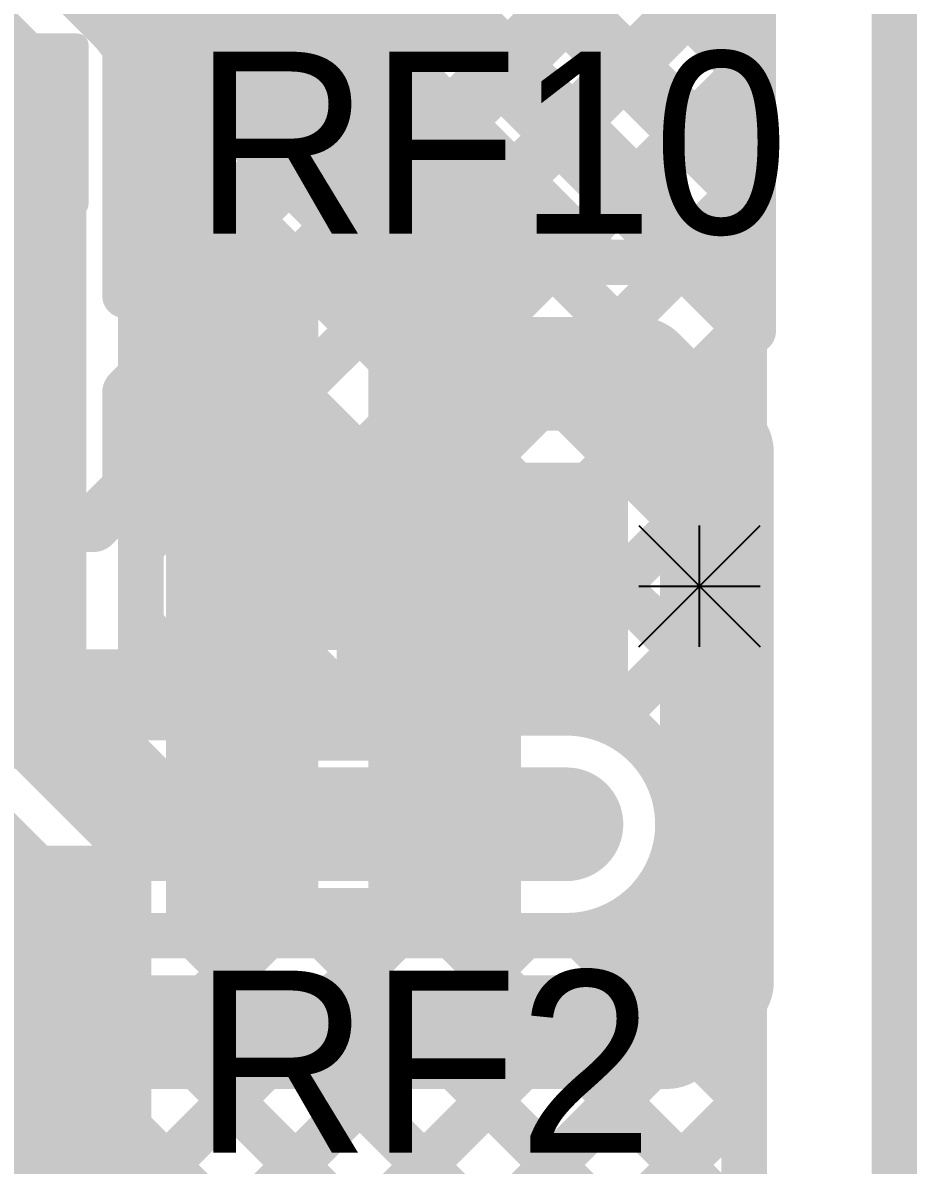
# Model space of a CAD drawing. Header units: millimetres. Extents: x 0.79 to 4.38, y 0.99 to 3.94.
# Drawn here: x 4.1545 to 4.351, y 1.2727 to 1.5238 of the extents above; entities that cross this region are included whole.
import ezdxf

# ---------------------------------------------------------------- set-up
doc = ezdxf.new("R2010")
doc.units = ezdxf.units.MM
doc.header["$MEASUREMENT"] = 0
for name, color, linetype in [('BottomLayer', 5, 'Continuous'), ('Mechanical2', 216, 'Continuous'), ('MultiLayer', 9, 'Continuous'), ('TopLayer', 1, 'Continuous'), ('TopOverlay', 2, 'Continuous'), ('TopPaste', 8, 'Continuous'), ('TopSolder', 216, 'Continuous'), ('ViaHoleLayer', 16, 'Continuous')]:
    doc.layers.add(name, color=color, linetype=linetype)

# ---------------------------------------------------------------- blocks, each defined once
blk = doc.blocks.new('C__0402_55')
at = {"layer": 'TopLayer'}
for points in [[(-0.0095, -0.0125), (-0.0095, 0.0125), (-0.0275, -0.0125), (-0.0275, 0.0125)], [(0.0275, -0.0125), (0.0275, 0.0125), (0.0095, -0.0125), (0.0095, 0.0125)]]:
    blk.add_solid(points, dxfattribs=at)
at = {"layer": 'TopOverlay', "const_width": 0.005}
for points in [[(-0.0325, 0.0175), (-0.0325, -0.0175)], [(-0.0085, 0.0175), (-0.0325, 0.0175)], [(0.0325, 0.0175), (0.0085, 0.0175)], [(0.0325, 0.0175), (0.0325, -0.0175)], [(-0.0085, -0.0175), (-0.0325, -0.0175)], [(0.0325, -0.0175), (0.0085, -0.0175)]]:
    blk.add_lwpolyline(points, dxfattribs=at)
at = {"layer": 'TopOverlay', "const_width": 0.0025}
for points in [[(-0.03375, 0.0175, 1), (-0.03125, 0.0175, 1)], [(-0.03375, 0.0175, 1), (-0.03125, 0.0175, 1)], [(-0.00975, 0.0175, 1), (-0.00725, 0.0175, 1)], [(0.00725, 0.0175, 1), (0.00975, 0.0175, 1)], [(0.03125, 0.0175, 1), (0.03375, 0.0175, 1)], [(0.03125, 0.0175, 1), (0.03375, 0.0175, 1)], [(-0.03375, -0.0175, 1), (-0.03125, -0.0175, 1)], [(-0.03375, -0.0175, 1), (-0.03125, -0.0175, 1)], [(-0.00975, -0.0175, 1), (-0.00725, -0.0175, 1)], [(0.00725, -0.0175, 1), (0.00975, -0.0175, 1)], [(0.03125, -0.0175, 1), (0.03375, -0.0175, 1)], [(0.03125, -0.0175, 1), (0.03375, -0.0175, 1)]]:
    blk.add_lwpolyline(points, format="xyb", close=True, dxfattribs=at)
at = {"layer": 'TopPaste'}
for points in [[(-0.0095, -0.0125), (-0.0095, 0.0125), (-0.0275, -0.0125), (-0.0275, 0.0125)], [(0.0275, -0.0125), (0.0275, 0.0125), (0.0095, -0.0125), (0.0095, 0.0125)]]:
    blk.add_solid(points, dxfattribs=at)
at = {"layer": 'TopSolder'}
for points in [[(-0.0055, -0.0165), (-0.0055, 0.0165), (-0.0315, -0.0165), (-0.0315, 0.0165)], [(0.0315, -0.0165), (0.0315, 0.0165), (0.0055, -0.0165), (0.0055, 0.0165)]]:
    blk.add_solid(points, dxfattribs=at)
blk = doc.blocks.new('R__0402_63')
at = {"layer": 'TopLayer'}
for points in [[(-0.0095, -0.0125), (-0.0095, 0.0125), (-0.0275, -0.0125), (-0.0275, 0.0125)], [(0.0275, -0.0125), (0.0275, 0.0125), (0.0095, -0.0125), (0.0095, 0.0125)]]:
    blk.add_solid(points, dxfattribs=at)
at = {"layer": 'TopOverlay', "const_width": 0.01}
for points in [[(-0.034, 0.019), (0.034, 0.019)], [(-0.034, -0.019), (-0.034, 0.019)], [(0.034, -0.019), (0.034, 0.019)], [(-0.034, -0.019), (0.034, -0.019)]]:
    blk.add_lwpolyline(points, dxfattribs=at)
at = {"layer": 'TopOverlay', "const_width": 0.005}
for points in [[(-0.0365, 0.019, 1), (-0.0315, 0.019, 1)], [(-0.0365, 0.019, 1), (-0.0315, 0.019, 1)], [(0.0315, 0.019, 1), (0.0365, 0.019, 1)], [(0.0315, 0.019, 1), (0.0365, 0.019, 1)], [(-0.0365, -0.019, 1), (-0.0315, -0.019, 1)], [(-0.0365, -0.019, 1), (-0.0315, -0.019, 1)], [(0.0315, -0.019, 1), (0.0365, -0.019, 1)], [(0.0315, -0.019, 1), (0.0365, -0.019, 1)]]:
    blk.add_lwpolyline(points, format="xyb", close=True, dxfattribs=at)
at = {"layer": 'TopPaste'}
for points in [[(-0.0095, -0.0125), (-0.0095, 0.0125), (-0.0275, -0.0125), (-0.0275, 0.0125)], [(0.0275, -0.0125), (0.0275, 0.0125), (0.0095, -0.0125), (0.0095, 0.0125)]]:
    blk.add_solid(points, dxfattribs=at)
at = {"layer": 'TopSolder'}
for points in [[(-0.0055, -0.0165), (-0.0055, 0.0165), (-0.0315, -0.0165), (-0.0315, 0.0165)], [(0.0315, -0.0165), (0.0315, 0.0165), (0.0055, -0.0165), (0.0055, 0.0165)]]:
    blk.add_solid(points, dxfattribs=at)
blk = doc.blocks.new('R__0402_64')
at = {"layer": 'TopLayer'}
for points in [[(-0.0095, -0.0125), (-0.0095, 0.0125), (-0.0275, -0.0125), (-0.0275, 0.0125)], [(0.0275, -0.0125), (0.0275, 0.0125), (0.0095, -0.0125), (0.0095, 0.0125)]]:
    blk.add_solid(points, dxfattribs=at)
at = {"layer": 'TopOverlay', "const_width": 0.01}
for points in [[(0.034, 0.019), (-0.034, 0.019)], [(-0.034, 0.019), (-0.034, -0.019)], [(0.034, 0.019), (0.034, -0.019)], [(0.034, -0.019), (-0.034, -0.019)]]:
    blk.add_lwpolyline(points, dxfattribs=at)
at = {"layer": 'TopOverlay', "const_width": 0.005}
for points in [[(-0.0365, 0.019, 1), (-0.0315, 0.019, 1)], [(-0.0365, 0.019, 1), (-0.0315, 0.019, 1)], [(0.0315, 0.019, 1), (0.0365, 0.019, 1)], [(0.0315, 0.019, 1), (0.0365, 0.019, 1)], [(-0.0365, -0.019, 1), (-0.0315, -0.019, 1)], [(-0.0365, -0.019, 1), (-0.0315, -0.019, 1)], [(0.0315, -0.019, 1), (0.0365, -0.019, 1)], [(0.0315, -0.019, 1), (0.0365, -0.019, 1)]]:
    blk.add_lwpolyline(points, format="xyb", close=True, dxfattribs=at)
at = {"layer": 'TopPaste'}
for points in [[(-0.0095, -0.0125), (-0.0095, 0.0125), (-0.0275, -0.0125), (-0.0275, 0.0125)], [(0.0275, -0.0125), (0.0275, 0.0125), (0.0095, -0.0125), (0.0095, 0.0125)]]:
    blk.add_solid(points, dxfattribs=at)
at = {"layer": 'TopSolder'}
for points in [[(-0.0055, -0.0165), (-0.0055, 0.0165), (-0.0315, -0.0165), (-0.0315, 0.0165)], [(0.0315, -0.0165), (0.0315, 0.0165), (0.0055, -0.0165), (0.0055, 0.0165)]]:
    blk.add_solid(points, dxfattribs=at)
blk = doc.blocks.new('R__0402_65')
at = {"layer": 'TopLayer'}
for points in [[(-0.0095, -0.0125), (-0.0095, 0.0125), (-0.0275, -0.0125), (-0.0275, 0.0125)], [(0.0275, -0.0125), (0.0275, 0.0125), (0.0095, -0.0125), (0.0095, 0.0125)]]:
    blk.add_solid(points, dxfattribs=at)
at = {"layer": 'TopOverlay', "const_width": 0.01}
for points in [[(0.034, 0.019), (-0.034, 0.019)], [(-0.034, 0.019), (-0.034, -0.019)], [(0.034, 0.019), (0.034, -0.019)], [(0.034, -0.019), (-0.034, -0.019)]]:
    blk.add_lwpolyline(points, dxfattribs=at)
at = {"layer": 'TopOverlay', "const_width": 0.005}
for points in [[(-0.0365, 0.019, 1), (-0.0315, 0.019, 1)], [(-0.0365, 0.019, 1), (-0.0315, 0.019, 1)], [(0.0315, 0.019, 1), (0.0365, 0.019, 1)], [(0.0315, 0.019, 1), (0.0365, 0.019, 1)], [(-0.0365, -0.019, 1), (-0.0315, -0.019, 1)], [(-0.0365, -0.019, 1), (-0.0315, -0.019, 1)], [(0.0315, -0.019, 1), (0.0365, -0.019, 1)], [(0.0315, -0.019, 1), (0.0365, -0.019, 1)]]:
    blk.add_lwpolyline(points, format="xyb", close=True, dxfattribs=at)
at = {"layer": 'TopPaste'}
for points in [[(-0.0095, -0.0125), (-0.0095, 0.0125), (-0.0275, -0.0125), (-0.0275, 0.0125)], [(0.0275, -0.0125), (0.0275, 0.0125), (0.0095, -0.0125), (0.0095, 0.0125)]]:
    blk.add_solid(points, dxfattribs=at)
at = {"layer": 'TopSolder'}
for points in [[(-0.0055, -0.0165), (-0.0055, 0.0165), (-0.0315, -0.0165), (-0.0315, 0.0165)], [(0.0315, -0.0165), (0.0315, 0.0165), (0.0055, -0.0165), (0.0055, 0.0165)]]:
    blk.add_solid(points, dxfattribs=at)
blk = doc.blocks.new('TPS563201DDCR_98')
at = {"layer": 'TopLayer'}
for points in [[(-0.07323, 0.0252), (-0.02913, 0.0252), (-0.07323, 0.04961), (-0.02913, 0.04961)], [(0.02913, 0.0252), (0.07323, 0.0252), (0.02913, 0.04961), (0.07323, 0.04961)], [(-0.07323, -0.0122), (-0.02913, -0.0122), (-0.07323, 0.0122), (-0.02913, 0.0122)], [(0.02913, -0.0122), (0.07323, -0.0122), (0.02913, 0.0122), (0.07323, 0.0122)], [(-0.07323, -0.04961), (-0.02913, -0.04961), (-0.07323, -0.0252), (-0.02913, -0.0252)], [(0.02913, -0.04961), (0.07323, -0.04961), (0.02913, -0.0252), (0.07323, -0.0252)]]:
    blk.add_solid(points, dxfattribs=at)
at = {"layer": 'TopOverlay'}
for points, const_width in [([(-0.05434, 0.065, 1), (-0.06566, 0.065, 1)], 0.01), ([(-0.06816, 0.065, 1), (-0.06316, 0.065, 1)], 0.005), ([(-0.05684, 0.065, 1), (-0.05184, 0.065, 1)], 0.005), ([(-0.0325, 0.06, 1), (-0.0275, 0.06, 1)], 0.005), ([(0.0315, 0.06, 1), (0.0365, 0.06, 1)], 0.005), ([(-0.0325, -0.06, 1), (-0.0275, -0.06, 1)], 0.005), ([(0.0285, -0.06, 1), (0.0335, -0.06, 1)], 0.005)]:
    blk.add_lwpolyline(points, format="xyb", close=True, dxfattribs=dict(at, const_width=const_width))
at = {"layer": 'TopOverlay', "const_width": 0.01}
for points in [[(-0.03, 0.06), (0.034, 0.06)], [(-0.03, -0.06), (0.031, -0.06)]]:
    blk.add_lwpolyline(points, dxfattribs=at)
at = {"layer": 'TopPaste'}
for points in [[(-0.07323, 0.0252), (-0.02913, 0.0252), (-0.07323, 0.04961), (-0.02913, 0.04961)], [(0.02913, 0.0252), (0.07323, 0.0252), (0.02913, 0.04961), (0.07323, 0.04961)], [(-0.07323, -0.0122), (-0.02913, -0.0122), (-0.07323, 0.0122), (-0.02913, 0.0122)], [(0.02913, -0.0122), (0.07323, -0.0122), (0.02913, 0.0122), (0.07323, 0.0122)], [(-0.07323, -0.04961), (-0.02913, -0.04961), (-0.07323, -0.0252), (-0.02913, -0.0252)], [(0.02913, -0.04961), (0.07323, -0.04961), (0.02913, -0.0252), (0.07323, -0.0252)]]:
    blk.add_solid(points, dxfattribs=at)
at = {"layer": 'TopSolder'}
for points in [[(-0.07723, 0.0212), (-0.02513, 0.0212), (-0.07723, 0.05361), (-0.02513, 0.05361)], [(0.02513, 0.0212), (0.07723, 0.0212), (0.02513, 0.05361), (0.07723, 0.05361)], [(-0.07723, -0.0162), (-0.02513, -0.0162), (-0.07723, 0.0162), (-0.02513, 0.0162)], [(0.02513, -0.0162), (0.07723, -0.0162), (0.02513, 0.0162), (0.07723, 0.0162)], [(-0.07723, -0.05361), (-0.02513, -0.05361), (-0.07723, -0.0212), (-0.02513, -0.0212)], [(0.02513, -0.05361), (0.07723, -0.05361), (0.02513, -0.0212), (0.07723, -0.0212)]]:
    blk.add_solid(points, dxfattribs=at)

msp = doc.modelspace()

# ---------------------------------------------------------------- linework, layer by layer
at = {"layer": 'BottomLayer'}
for points, const_width in [([(3.82671, 1.88671), (4.313, 1.40042)], 0.01), ([(3.85499, 1.88671), (4.313, 1.42871)], 0.01), ([(3.88328, 1.88671), (4.313, 1.45699)], 0.01), ([(3.91156, 1.88671), (4.313, 1.48528)], 0.01), ([(4.313, 1.19305), (4.313, 1.84046)], 0.01), ([(4.18794, 1.51875), (4.18794, 1.68256)], 0.025), ([(4.18044, 1.49343), (4.313, 1.62599)], 0.01), ([(4.18044, 1.46515), (4.313, 1.59771)], 0.01), ([(4.17691, 1.51818), (4.24888, 1.59015)], 0.01), ([(4.23526, 1.5913), (4.313, 1.51356)], 0.01), ([(4.1377, 1.569), (4.18794, 1.51875)], 0.025), ([(4.18044, 1.43687), (4.313, 1.56942)], 0.01), ([(4.14179, 1.5543), (4.17324, 1.52285)], 0.01), ([(4.12444, 1.537), (4.15594, 1.5055)], 0.025), ([(4.18044, 1.40858), (4.313, 1.54114)], 0.01), ([(4.18794, 1.4295), (4.18794, 1.51875)], 0.025), ([(4.15594, 1.3745), (4.15594, 1.5055)], 0.025), ([(4.18262, 1.38247), (4.313, 1.51285)], 0.01), ([(4.18044, 1.38465), (4.18044, 1.5055)], 0.01), ([(4.18044, 1.5047), (4.313, 1.37214)], 0.01), ([(4.20061, 1.37218), (4.313, 1.48457)], 0.01), ([(4.18044, 1.47641), (4.313, 1.34385)], 0.01), ([(4.03006, 1.45709), (4.26923, 1.21792)], 0.01), ([(4.22889, 1.37218), (4.313, 1.45629)], 0.01), ([(4.18044, 1.44813), (4.25639, 1.37218)], 0.01), ([(4.18794, 1.4295), (4.21894, 1.3985)], 0.025), ([(4.03006, 1.4288), (4.23645, 1.22241)], 0.01), ([(4.25718, 1.37218), (4.313, 1.428)], 0.01), ([(4.18044, 1.41984), (4.22811, 1.37218)], 0.01), ([(4.21894, 1.3985), (4.27394, 1.3985)], 0.025), ([(4.03006, 1.40052), (4.21141, 1.21917)], 0.01), ([(4.28352, 1.37023), (4.313, 1.39972)], 0.01), ([(4.18044, 1.39156), (4.19982, 1.37218)], 0.01), ([(4.18044, 1.38465), (4.19291, 1.37218)], 0.01), ([(4.15594, 1.3745), (4.18276, 1.34768)], 0.025), ([(4.19291, 1.37218), (4.27394, 1.37218)], 0.01), ([(4.29714, 1.35557), (4.313, 1.37143)], 0.01), ([(4.13864, 1.35715), (4.16541, 1.33038)], 0.01), ([(4.18276, 1.34768), (4.27394, 1.34768)], 0.025), ([(4.16105, 1.1912), (4.313, 1.34315)], 0.01), ([(3.85443, 1.026), (4.16211, 1.33368)], 0.01), ([(4.29439, 1.33418), (4.313, 1.31557)], 0.01), ([(3.88271, 1.026), (4.18005, 1.32333)], 0.01), ([(4.27692, 1.32336), (4.313, 1.28729)], 0.01), ([(3.911, 1.026), (4.20818, 1.32318)], 0.01), ([(3.93928, 1.026), (4.23646, 1.32318)], 0.01), ([(3.96757, 1.026), (4.26475, 1.32318)], 0.01), ([(4.18276, 1.32318), (4.27394, 1.32318)], 0.01), ([(4.19225, 1.32318), (4.313, 1.20243)], 0.01), ([(4.22054, 1.32318), (4.313, 1.23072)], 0.01), ([(4.24882, 1.32318), (4.313, 1.259)], 0.01), ([(4.2189, 1.22076), (4.313, 1.31486)], 0.01), ([(4.24836, 1.22194), (4.313, 1.28658)], 0.01)]:
    msp.add_lwpolyline(points, dxfattribs=dict(at, const_width=const_width))
for points, const_width in [([(4.18169, 1.51875, 1), (4.19419, 1.51875, 1)], 0.0125), ([(4.18169, 1.51875, 1), (4.19419, 1.51875, 1)], 0.0125), ([(4.18169, 1.51875, 1), (4.19419, 1.51875, 1)], 0.0125), ([(4.17074, 1.52285, 1), (4.17574, 1.52285, 1)], 0.005), ([(4.17074, 1.52285, 1), (4.17574, 1.52285, 1)], 0.005), ([(4.17077, 1.52282, 1), (4.17577, 1.52282, 1)], 0.005), ([(4.17441, 1.51818, 1), (4.17941, 1.51818, 1)], 0.005), ([(4.14969, 1.5055, 1), (4.16219, 1.5055, 1)], 0.0125), ([(4.14969, 1.5055, 1), (4.16219, 1.5055, 1)], 0.0125), ([(4.3105, 1.51356, 1), (4.3155, 1.51356, 1)], 0.005), ([(4.3105, 1.51285, 1), (4.3155, 1.51285, 1)], 0.005), ([(4.17794, 1.5055, 1), (4.18294, 1.5055, 1)], 0.005), ([(4.17794, 1.5055, 1), (4.18294, 1.5055, 1)], 0.005), ([(4.17794, 1.5055, 1), (4.18294, 1.5055, 1)], 0.005), ([(4.17794, 1.5047, 1), (4.18294, 1.5047, 1)], 0.005), ([(4.17794, 1.49343, 1), (4.18294, 1.49343, 1)], 0.005), ([(4.3105, 1.48528, 1), (4.3155, 1.48528, 1)], 0.005), ([(4.3105, 1.48457, 1), (4.3155, 1.48457, 1)], 0.005), ([(4.17794, 1.47641, 1), (4.18294, 1.47641, 1)], 0.005), ([(4.17794, 1.46515, 1), (4.18294, 1.46515, 1)], 0.005), ([(4.3105, 1.45699, 1), (4.3155, 1.45699, 1)], 0.005), ([(4.3105, 1.45629, 1), (4.3155, 1.45629, 1)], 0.005), ([(4.17794, 1.44813, 1), (4.18294, 1.44813, 1)], 0.005), ([(4.18169, 1.4295, 1), (4.19419, 1.4295, 1)], 0.0125), ([(4.18169, 1.4295, 1), (4.19419, 1.4295, 1)], 0.0125), ([(4.17794, 1.43687, 1), (4.18294, 1.43687, 1)], 0.005), ([(4.3105, 1.42871, 1), (4.3155, 1.42871, 1)], 0.005), ([(4.3105, 1.428, 1), (4.3155, 1.428, 1)], 0.005), ([(4.17794, 1.41984, 1), (4.18294, 1.41984, 1)], 0.005), ([(4.17794, 1.40858, 1), (4.18294, 1.40858, 1)], 0.005), ([(4.21269, 1.3985, 1), (4.22519, 1.3985, 1)], 0.0125), ([(4.21269, 1.3985, 1), (4.22519, 1.3985, 1)], 0.0125), ([(4.26769, 1.3985, 1), (4.28019, 1.3985, 1)], 0.0125), ([(4.26804, 1.3985, 1), (4.27985, 1.3985, 1)], 0.01181), ([(4.3105, 1.40042, 1), (4.3155, 1.40042, 1)], 0.005), ([(4.3105, 1.39972, 1), (4.3155, 1.39972, 1)], 0.005), ([(4.17794, 1.39156, 1), (4.18294, 1.39156, 1)], 0.005), ([(4.17794, 1.38465, 1), (4.18294, 1.38465, 1)], 0.005), ([(4.17794, 1.38465, 1), (4.18294, 1.38465, 1)], 0.005), ([(4.14969, 1.3745, 1), (4.16219, 1.3745, 1)], 0.0125), ([(4.14969, 1.3745, 1), (4.16219, 1.3745, 1)], 0.0125), ([(4.18012, 1.38247, 1), (4.18512, 1.38247, 1)], 0.005), ([(4.19041, 1.37218, 1), (4.19541, 1.37218, 1)], 0.005), ([(4.19041, 1.37218, 1), (4.19541, 1.37218, 1)], 0.005), ([(4.19732, 1.37218, 1), (4.20232, 1.37218, 1)], 0.005), ([(4.19811, 1.37218, 1), (4.20311, 1.37218, 1)], 0.005), ([(4.22561, 1.37218, 1), (4.23061, 1.37218, 1)], 0.005), ([(4.2264, 1.37218, 1), (4.2314, 1.37218, 1)], 0.005), ([(4.25389, 1.37218, 1), (4.25889, 1.37218, 1)], 0.005), ([(4.25468, 1.37218, 1), (4.25968, 1.37218, 1)], 0.005), ([(4.27144, 1.37218, 1), (4.27644, 1.37218, 1)], 0.005), ([(4.27144, 1.37218, 1), (4.27644, 1.37218, 1)], 0.005), ([(4.3105, 1.37214, 1), (4.3155, 1.37214, 1)], 0.005), ([(4.3105, 1.37143, 1), (4.3155, 1.37143, 1)], 0.005), ([(4.28102, 1.37023, 1), (4.28602, 1.37023, 1)], 0.005), ([(4.17651, 1.34768, 1), (4.18901, 1.34768, 1)], 0.0125), ([(4.17651, 1.34768, 1), (4.18901, 1.34768, 1)], 0.0125), ([(4.26769, 1.34768, 1), (4.28019, 1.34768, 1)], 0.0125), ([(4.26804, 1.34768, 1), (4.27985, 1.34768, 1)], 0.01181), ([(4.29464, 1.35557, 1), (4.29964, 1.35557, 1)], 0.005), ([(4.29594, 1.34768, 1), (4.30094, 1.34768, 1)], 0.005), ([(4.29594, 1.34768, 1), (4.30094, 1.34768, 1)], 0.005), ([(4.3105, 1.34385, 1), (4.3155, 1.34385, 1)], 0.005), ([(4.3105, 1.34315, 1), (4.3155, 1.34315, 1)], 0.005), ([(4.15961, 1.33368, 1), (4.16461, 1.33368, 1)], 0.005), ([(4.29189, 1.33418, 1), (4.29689, 1.33418, 1)], 0.005), ([(4.16291, 1.33038, 1), (4.16791, 1.33038, 1)], 0.005), ([(4.16291, 1.33038, 1), (4.16791, 1.33038, 1)], 0.005), ([(4.16294, 1.33036, 1), (4.16794, 1.33036, 1)], 0.005), ([(4.17755, 1.32333, 1), (4.18255, 1.32333, 1)], 0.005), ([(4.27442, 1.32336, 1), (4.27942, 1.32336, 1)], 0.005), ([(4.18026, 1.32318, 1), (4.18526, 1.32318, 1)], 0.005), ([(4.18026, 1.32318, 1), (4.18526, 1.32318, 1)], 0.005), ([(4.18026, 1.32318, 1), (4.18526, 1.32318, 1)], 0.005), ([(4.18975, 1.32318, 1), (4.19475, 1.32318, 1)], 0.005), ([(4.20568, 1.32318, 1), (4.21068, 1.32318, 1)], 0.005), ([(4.21804, 1.32318, 1), (4.22304, 1.32318, 1)], 0.005), ([(4.23396, 1.32318, 1), (4.23896, 1.32318, 1)], 0.005), ([(4.24632, 1.32318, 1), (4.25132, 1.32318, 1)], 0.005), ([(4.26225, 1.32318, 1), (4.26725, 1.32318, 1)], 0.005), ([(4.27144, 1.32318, 1), (4.27644, 1.32318, 1)], 0.005), ([(4.27144, 1.32318, 1), (4.27644, 1.32318, 1)], 0.005), ([(4.3105, 1.31557, 1), (4.3155, 1.31557, 1)], 0.005), ([(4.3105, 1.31486, 1), (4.3155, 1.31486, 1)], 0.005), ([(4.3105, 1.28729, 1), (4.3155, 1.28729, 1)], 0.005), ([(4.3105, 1.28658, 1), (4.3155, 1.28658, 1)], 0.005)]:
    msp.add_lwpolyline(points, format="xyb", close=True, dxfattribs=dict(at, const_width=const_width))
at = {"layer": 'BottomLayer', "const_width": 0.01}
for points in [[(4.17324, 1.52285, -0.199267), (4.18044, 1.5055)], [(4.17327, 1.52282, -0.198912), (4.18044, 1.5055)], [(4.27394, 1.37218, -0.414214), (4.29844, 1.34768)], [(4.29844, 1.34768, -0.414214), (4.27394, 1.32318)], [(4.18276, 1.32318, -0.199267), (4.16541, 1.33038)], [(4.18276, 1.32318, -0.198912), (4.16544, 1.33036)]]:
    msp.add_lwpolyline(points, format="xyb", dxfattribs=at)
at = {"layer": 'Mechanical2', "const_width": 0.01}
msp.add_lwpolyline([(4.346, 0.998), (4.346, 3.754)], dxfattribs=at)
at = {"layer": 'MultiLayer', "const_width": 0.01181}
for points in [[(4.26804, 1.3985, 1), (4.27985, 1.3985, 1)], [(4.26804, 1.34768, 1), (4.27985, 1.34768, 1)]]:
    msp.add_lwpolyline(points, format="xyb", close=True, dxfattribs=at)
at = {"layer": 'TopLayer'}
for points, const_width in [([(4.315, 1.45615), (4.315, 1.995)], 0.01), ([(3.93056, 1.797), (4.25638, 1.47118)], 0.01), ([(3.95602, 1.797), (4.28184, 1.47118)], 0.01), ([(3.98148, 1.797), (4.315, 1.46348)], 0.01), ([(4.00693, 1.797), (4.315, 1.48893)], 0.01), ([(4.17694, 1.47863), (4.315, 1.61669)], 0.01), ([(4.17694, 1.50408), (4.26872, 1.59586)], 0.01), ([(4.19495, 1.47118), (4.315, 1.59123)], 0.01), ([(4.23877, 1.59062), (4.315, 1.51439)], 0.01), ([(4.22041, 1.47118), (4.315, 1.56577)], 0.01), ([(4.24586, 1.47118), (4.315, 1.54032)], 0.01), ([(4.17111, 1.531), (4.17694, 1.52517)], 0.01), ([(4.17694, 1.46392), (4.17694, 1.531)], 0.01), ([(4.17694, 1.52517), (4.23093, 1.47118)], 0.01), ([(4.27132, 1.47118), (4.315, 1.51486)], 0.01), ([(4.17694, 1.49971), (4.20547, 1.47118)], 0.01), ([(4.29599, 1.47039), (4.315, 1.48941)], 0.01), ([(4.17694, 1.47425), (4.18545, 1.46575)], 0.01), ([(4.18545, 1.47118), (4.22245, 1.47118)], 0.01), ([(4.18545, 1.46468), (4.18545, 1.47118)], 0.01), ([(4.22245, 1.47118), (4.22745, 1.47118)], 0.01), ([(4.22245, 1.47118), (4.22745, 1.47118)], 0.01), ([(4.22745, 1.47118), (4.24345, 1.47118)], 0.01), ([(4.24345, 1.47118), (4.26445, 1.47118)], 0.01), ([(4.24345, 1.47118), (4.26445, 1.47118)], 0.01), ([(4.26445, 1.47118), (4.28982, 1.47118)], 0.01), ([(4.18212, 1.46468), (4.18545, 1.46468)], 0.01), ([(4.30717, 1.46398), (4.315, 1.45615)], 0.01), ([(4.3111, 1.46005), (4.315, 1.46395)], 0.01), ([(4.24345, 1.44668), (4.28982, 1.44668)], 0.025), ([(4.28982, 1.44668), (4.307, 1.4295)], 0.025), ([(4.17794, 1.4425), (4.18212, 1.44668)], 0.012), ([(4.18212, 1.44668), (4.20645, 1.44668)], 0.012), ([(4.17794, 1.4215), (4.17794, 1.4425)], 0.012), ([(4.307, 1.313), (4.307, 1.4295)], 0.025), ([(4.16994, 1.4135), (4.17794, 1.4215)], 0.012), ([(4.19594, 1.42218), (4.22245, 1.42218)], 0.01), ([(4.19594, 1.42218), (4.22245, 1.42218)], 0.01), ([(4.22245, 1.42218), (4.22745, 1.42218)], 0.01), ([(4.22245, 1.42218), (4.22745, 1.42218)], 0.01), ([(4.22245, 1.42218), (4.22745, 1.42218)], 0.01), ([(4.22745, 1.42218), (4.24345, 1.42218)], 0.01), ([(4.22745, 1.40424), (4.22745, 1.42218)], 0.01), ([(4.22795, 1.40235), (4.24777, 1.42218)], 0.01), ([(4.22845, 1.3774), (4.27323, 1.42218)], 0.01), ([(4.22902, 1.42218), (4.2797, 1.37149)], 0.01), ([(4.24345, 1.42218), (4.26445, 1.42218)], 0.01), ([(4.24345, 1.42218), (4.26445, 1.42218)], 0.01), ([(4.25447, 1.42218), (4.2825, 1.39415)], 0.01), ([(4.26445, 1.42218), (4.27967, 1.42218)], 0.01), ([(4.27967, 1.42218), (4.2825, 1.41935)], 0.01), ([(4.2825, 1.37064), (4.2825, 1.41935)], 0.01), ([(4.14212, 1.4135), (4.16994, 1.4135)], 0.012), ([(4.24345, 1.39768), (4.27312, 1.39768)], 0.025), ([(4.24869, 1.37218), (4.2825, 1.40599)], 0.01), ([(4.27312, 1.39768), (4.27394, 1.3985)], 0.025), ([(4.20645, 1.3761), (4.20645, 1.39768)], 0.02), ([(4.22845, 1.3761), (4.22845, 1.39768)], 0.01), ([(4.22845, 1.39729), (4.25356, 1.37218)], 0.01), ([(4.14212, 1.3761), (4.20645, 1.3761)], 0.02), ([(4.20645, 1.34768), (4.20645, 1.3761)], 0.02), ([(4.27414, 1.37218), (4.2825, 1.38054)], 0.01), ([(4.22845, 1.37218), (4.22845, 1.3761)], 0.01), ([(4.22845, 1.37218), (4.24345, 1.37218)], 0.01), ([(4.24345, 1.37218), (4.26445, 1.37218)], 0.01), ([(4.24345, 1.37218), (4.26445, 1.37218)], 0.01), ([(4.26445, 1.37218), (4.27394, 1.37218)], 0.01), ([(4.24345, 1.34768), (4.27394, 1.34768)], 0.025), ([(4.296, 1.302), (4.307, 1.313)], 0.025), ([(4.059, 1.302), (4.296, 1.302)], 0.025)]:
    msp.add_lwpolyline(points, dxfattribs=dict(at, const_width=const_width))
for points, const_width in [([(4.17444, 1.52517, 1), (4.17944, 1.52517, 1)], 0.005), ([(4.17444, 1.52517, 1), (4.17944, 1.52517, 1)], 0.005), ([(4.3125, 1.51486, 1), (4.3175, 1.51486, 1)], 0.005), ([(4.3125, 1.51439, 1), (4.3175, 1.51439, 1)], 0.005), ([(4.17444, 1.50408, 1), (4.17944, 1.50408, 1)], 0.005), ([(4.17444, 1.49971, 1), (4.17944, 1.49971, 1)], 0.005), ([(4.3125, 1.48941, 1), (4.3175, 1.48941, 1)], 0.005), ([(4.3125, 1.48893, 1), (4.3175, 1.48893, 1)], 0.005), ([(4.17444, 1.47863, 1), (4.17944, 1.47863, 1)], 0.005), ([(4.17444, 1.47425, 1), (4.17944, 1.47425, 1)], 0.005), ([(4.18295, 1.47118, 1), (4.18795, 1.47118, 1)], 0.005), ([(4.18295, 1.47118, 1), (4.18795, 1.47118, 1)], 0.005), ([(4.19245, 1.47118, 1), (4.19745, 1.47118, 1)], 0.005), ([(4.20297, 1.47118, 1), (4.20797, 1.47118, 1)], 0.005), ([(4.21791, 1.47118, 1), (4.22291, 1.47118, 1)], 0.005), ([(4.21995, 1.47118, 1), (4.22495, 1.47118, 1)], 0.005), ([(4.21995, 1.47118, 1), (4.22495, 1.47118, 1)], 0.005), ([(4.21995, 1.47118, 1), (4.22495, 1.47118, 1)], 0.005), ([(4.22495, 1.47118, 1), (4.22995, 1.47118, 1)], 0.005), ([(4.22495, 1.47118, 1), (4.22995, 1.47118, 1)], 0.005), ([(4.22495, 1.47118, 1), (4.22995, 1.47118, 1)], 0.005), ([(4.22843, 1.47118, 1), (4.23343, 1.47118, 1)], 0.005), ([(4.24095, 1.47118, 1), (4.24595, 1.47118, 1)], 0.005), ([(4.24095, 1.47118, 1), (4.24595, 1.47118, 1)], 0.005), ([(4.24095, 1.47118, 1), (4.24595, 1.47118, 1)], 0.005), ([(4.24336, 1.47118, 1), (4.24836, 1.47118, 1)], 0.005), ([(4.25388, 1.47118, 1), (4.25888, 1.47118, 1)], 0.005), ([(4.26195, 1.47118, 1), (4.26695, 1.47118, 1)], 0.005), ([(4.26195, 1.47118, 1), (4.26695, 1.47118, 1)], 0.005), ([(4.26195, 1.47118, 1), (4.26695, 1.47118, 1)], 0.005), ([(4.26882, 1.47118, 1), (4.27382, 1.47118, 1)], 0.005), ([(4.27934, 1.47118, 1), (4.28434, 1.47118, 1)], 0.005), ([(4.28732, 1.47118, 1), (4.29232, 1.47118, 1)], 0.005), ([(4.28732, 1.47118, 1), (4.29232, 1.47118, 1)], 0.005), ([(4.28732, 1.47118, 1), (4.29232, 1.47118, 1)], 0.005), ([(4.29349, 1.47039, 1), (4.29849, 1.47039, 1)], 0.005), ([(4.17444, 1.46392, 1), (4.17944, 1.46392, 1)], 0.005), ([(4.17444, 1.46392, 1), (4.17944, 1.46392, 1)], 0.005), ([(4.17444, 1.46392, 1), (4.17944, 1.46392, 1)], 0.005), ([(4.17962, 1.46468, 1), (4.18462, 1.46468, 1)], 0.005), ([(4.17962, 1.46468, 1), (4.18462, 1.46468, 1)], 0.005), ([(4.17962, 1.46468, 1), (4.18462, 1.46468, 1)], 0.005), ([(4.18295, 1.46575, 1), (4.18795, 1.46575, 1)], 0.005), ([(4.18295, 1.46468, 1), (4.18795, 1.46468, 1)], 0.005), ([(4.18295, 1.46468, 1), (4.18795, 1.46468, 1)], 0.005), ([(4.30464, 1.464, 1), (4.30964, 1.464, 1)], 0.005), ([(4.30467, 1.46398, 1), (4.30967, 1.46398, 1)], 0.005), ([(4.30467, 1.46398, 1), (4.30967, 1.46398, 1)], 0.005), ([(4.3125, 1.46395, 1), (4.3175, 1.46395, 1)], 0.005), ([(4.3125, 1.46348, 1), (4.3175, 1.46348, 1)], 0.005), ([(4.3086, 1.46005, 1), (4.3136, 1.46005, 1)], 0.005), ([(4.2372, 1.44668, 1), (4.2497, 1.44668, 1)], 0.0125), ([(4.28357, 1.44668, 1), (4.29607, 1.44668, 1)], 0.0125), ([(4.28357, 1.44668, 1), (4.29607, 1.44668, 1)], 0.0125), ([(4.3125, 1.45615, 1), (4.3175, 1.45615, 1)], 0.005), ([(4.3125, 1.45615, 1), (4.3175, 1.45615, 1)], 0.005), ([(4.17912, 1.44668, 1), (4.18512, 1.44668, 1)], 0.006), ([(4.17912, 1.44668, 1), (4.18512, 1.44668, 1)], 0.006), ([(4.20345, 1.44668, 1), (4.20945, 1.44668, 1)], 0.006), ([(4.17494, 1.4425, 1), (4.18094, 1.4425, 1)], 0.006), ([(4.17494, 1.4425, 1), (4.18094, 1.4425, 1)], 0.006), ([(4.30075, 1.4295, 1), (4.31325, 1.4295, 1)], 0.0125), ([(4.30075, 1.4295, 1), (4.31325, 1.4295, 1)], 0.0125), ([(4.17494, 1.4215, 1), (4.18094, 1.4215, 1)], 0.006), ([(4.17494, 1.4215, 1), (4.18094, 1.4215, 1)], 0.006), ([(4.19344, 1.42218, 1), (4.19844, 1.42218, 1)], 0.005), ([(4.19344, 1.42218, 1), (4.19844, 1.42218, 1)], 0.005), ([(4.21995, 1.42218, 1), (4.22495, 1.42218, 1)], 0.005), ([(4.21995, 1.42218, 1), (4.22495, 1.42218, 1)], 0.005), ([(4.21995, 1.42218, 1), (4.22495, 1.42218, 1)], 0.005), ([(4.21995, 1.42218, 1), (4.22495, 1.42218, 1)], 0.005), ([(4.21995, 1.42218, 1), (4.22495, 1.42218, 1)], 0.005), ([(4.22495, 1.42218, 1), (4.22995, 1.42218, 1)], 0.005), ([(4.22495, 1.42218, 1), (4.22995, 1.42218, 1)], 0.005), ([(4.22495, 1.42218, 1), (4.22995, 1.42218, 1)], 0.005), ([(4.22495, 1.42218, 1), (4.22995, 1.42218, 1)], 0.005), ([(4.22495, 1.42218, 1), (4.22995, 1.42218, 1)], 0.005), ([(4.22652, 1.42218, 1), (4.23152, 1.42218, 1)], 0.005), ([(4.24095, 1.42218, 1), (4.24595, 1.42218, 1)], 0.005), ([(4.24095, 1.42218, 1), (4.24595, 1.42218, 1)], 0.005), ([(4.24095, 1.42218, 1), (4.24595, 1.42218, 1)], 0.005), ([(4.24527, 1.42218, 1), (4.25027, 1.42218, 1)], 0.005), ([(4.25197, 1.42218, 1), (4.25697, 1.42218, 1)], 0.005), ([(4.26195, 1.42218, 1), (4.26695, 1.42218, 1)], 0.005), ([(4.26195, 1.42218, 1), (4.26695, 1.42218, 1)], 0.005), ([(4.26195, 1.42218, 1), (4.26695, 1.42218, 1)], 0.005), ([(4.27073, 1.42218, 1), (4.27573, 1.42218, 1)], 0.005), ([(4.27717, 1.42218, 1), (4.28217, 1.42218, 1)], 0.005), ([(4.27717, 1.42218, 1), (4.28217, 1.42218, 1)], 0.005), ([(4.28, 1.41935, 1), (4.285, 1.41935, 1)], 0.005), ([(4.28, 1.41935, 1), (4.285, 1.41935, 1)], 0.005), ([(4.16694, 1.4135, 1), (4.17294, 1.4135, 1)], 0.006), ([(4.16694, 1.4135, 1), (4.17294, 1.4135, 1)], 0.006), ([(4.22495, 1.40424, 1), (4.22995, 1.40424, 1)], 0.005), ([(4.22495, 1.40424, 1), (4.22995, 1.40424, 1)], 0.005), ([(4.2372, 1.39768, 1), (4.2497, 1.39768, 1)], 0.0125), ([(4.26687, 1.39768, 1), (4.27937, 1.39768, 1)], 0.0125), ([(4.26687, 1.39768, 1), (4.27937, 1.39768, 1)], 0.0125), ([(4.26769, 1.3985, 1), (4.28019, 1.3985, 1)], 0.0125), ([(4.26804, 1.3985, 1), (4.27985, 1.3985, 1)], 0.01181), ([(4.28, 1.40599, 1), (4.285, 1.40599, 1)], 0.005), ([(4.20145, 1.39768, 1), (4.21145, 1.39768, 1)], 0.01), ([(4.22545, 1.40235, 1), (4.23045, 1.40235, 1)], 0.005), ([(4.22595, 1.39768, 1), (4.23095, 1.39768, 1)], 0.005), ([(4.22595, 1.39768, 1), (4.23095, 1.39768, 1)], 0.005), ([(4.22595, 1.39729, 1), (4.23095, 1.39729, 1)], 0.005), ([(4.28, 1.39415, 1), (4.285, 1.39415, 1)], 0.005), ([(4.20145, 1.3761, 1), (4.21145, 1.3761, 1)], 0.01), ([(4.20145, 1.3761, 1), (4.21145, 1.3761, 1)], 0.01), ([(4.20145, 1.3761, 1), (4.21145, 1.3761, 1)], 0.01), ([(4.28, 1.38054, 1), (4.285, 1.38054, 1)], 0.005), ([(4.22595, 1.3774, 1), (4.23095, 1.3774, 1)], 0.005), ([(4.22595, 1.3761, 1), (4.23095, 1.3761, 1)], 0.005), ([(4.22595, 1.3761, 1), (4.23095, 1.3761, 1)], 0.005), ([(4.22595, 1.37218, 1), (4.23095, 1.37218, 1)], 0.005), ([(4.22595, 1.37218, 1), (4.23095, 1.37218, 1)], 0.005), ([(4.24095, 1.37218, 1), (4.24595, 1.37218, 1)], 0.005), ([(4.24095, 1.37218, 1), (4.24595, 1.37218, 1)], 0.005), ([(4.24095, 1.37218, 1), (4.24595, 1.37218, 1)], 0.005), ([(4.24619, 1.37218, 1), (4.25119, 1.37218, 1)], 0.005), ([(4.25106, 1.37218, 1), (4.25606, 1.37218, 1)], 0.005), ([(4.26195, 1.37218, 1), (4.26695, 1.37218, 1)], 0.005), ([(4.26195, 1.37218, 1), (4.26695, 1.37218, 1)], 0.005), ([(4.26195, 1.37218, 1), (4.26695, 1.37218, 1)], 0.005), ([(4.27144, 1.37218, 1), (4.27644, 1.37218, 1)], 0.005), ([(4.27144, 1.37218, 1), (4.27644, 1.37218, 1)], 0.005), ([(4.27164, 1.37218, 1), (4.27664, 1.37218, 1)], 0.005), ([(4.2772, 1.37149, 1), (4.2822, 1.37149, 1)], 0.005), ([(4.28, 1.37064, 1), (4.285, 1.37064, 1)], 0.005), ([(4.28, 1.37064, 1), (4.285, 1.37064, 1)], 0.005), ([(4.2372, 1.34768, 1), (4.2497, 1.34768, 1)], 0.0125), ([(4.26769, 1.34768, 1), (4.28019, 1.34768, 1)], 0.0125), ([(4.26804, 1.34768, 1), (4.27985, 1.34768, 1)], 0.01181), ([(4.20145, 1.34768, 1), (4.21145, 1.34768, 1)], 0.01), ([(4.30075, 1.313, 1), (4.31325, 1.313, 1)], 0.0125), ([(4.30075, 1.313, 1), (4.31325, 1.313, 1)], 0.0125), ([(4.28975, 1.302, 1), (4.30225, 1.302, 1)], 0.0125), ([(4.28975, 1.302, 1), (4.30225, 1.302, 1)], 0.0125)]:
    msp.add_lwpolyline(points, format="xyb", close=True, dxfattribs=dict(at, const_width=const_width))
at = {"layer": 'TopLayer', "const_width": 0.01}
for points in [[(4.28982, 1.47118, -0.198912), (4.30714, 1.464)], [(4.28982, 1.47118, -0.199267), (4.30717, 1.46398)], [(4.17694, 1.46392, -0.073118), (4.18212, 1.46468)], [(4.17694, 1.46392, -0.073118), (4.18212, 1.46468)], [(4.22745, 1.40424, -0.075811), (4.22845, 1.39768)], [(4.27394, 1.37218, -0.089441), (4.2825, 1.37064)]]:
    msp.add_lwpolyline(points, format="xyb", dxfattribs=at)
at = {"layer": 'TopLayer'}
for points in [[(4.14244, 1.4385), (4.16494, 1.4385), (4.14244, 1.519), (4.16494, 1.519)], [(4.059, 1.211), (4.18276, 1.211), (4.059, 1.343), (4.18276, 1.343)]]:
    msp.add_solid(points, dxfattribs=at)
at = {"layer": 'TopOverlay'}
for p, q in [((4.28982, 1.41332), (4.31648, 1.38666)), ((4.28982, 1.38666), (4.31648, 1.41332)), ((4.30315, 1.38666), (4.30315, 1.41332)), ((4.28982, 1.39999), (4.31648, 1.39999))]:
    msp.add_line(p, q, dxfattribs=at)
at = {"layer": 'ViaHoleLayer', "const_width": 0.00591}
for points in [[(4.27099, 1.3985, 1), (4.2769, 1.3985, 1)], [(4.27099, 1.34768, 1), (4.2769, 1.34768, 1)]]:
    msp.add_lwpolyline(points, format="xyb", close=True, dxfattribs=at)

# ---------------------------------------------------------------- block references
for name, p, rotation in [('C__0402_55', (4.13394, 1.5015), 180), ('TPS563201DDCR_98', (4.09094, 1.4135), 360), ('R__0402_63', (4.22495, 1.44668), 360), ('R__0402_64', (4.22495, 1.39768), 180), ('R__0402_65', (4.22495, 1.34768), 180)]:
    msp.add_blockref(name, p, dxfattribs=dict(rotation=rotation))

# ---------------------------------------------------------------- texts
at = {"layer": 'TopOverlay'}
for s, p in [('RF10', (4.192, 1.4775)), ('RF2', (4.192, 1.2755))]:
    msp.add_text(s, height=0.04, dxfattribs=at).set_placement(p)

doc.saveas('drawing.dxf')
